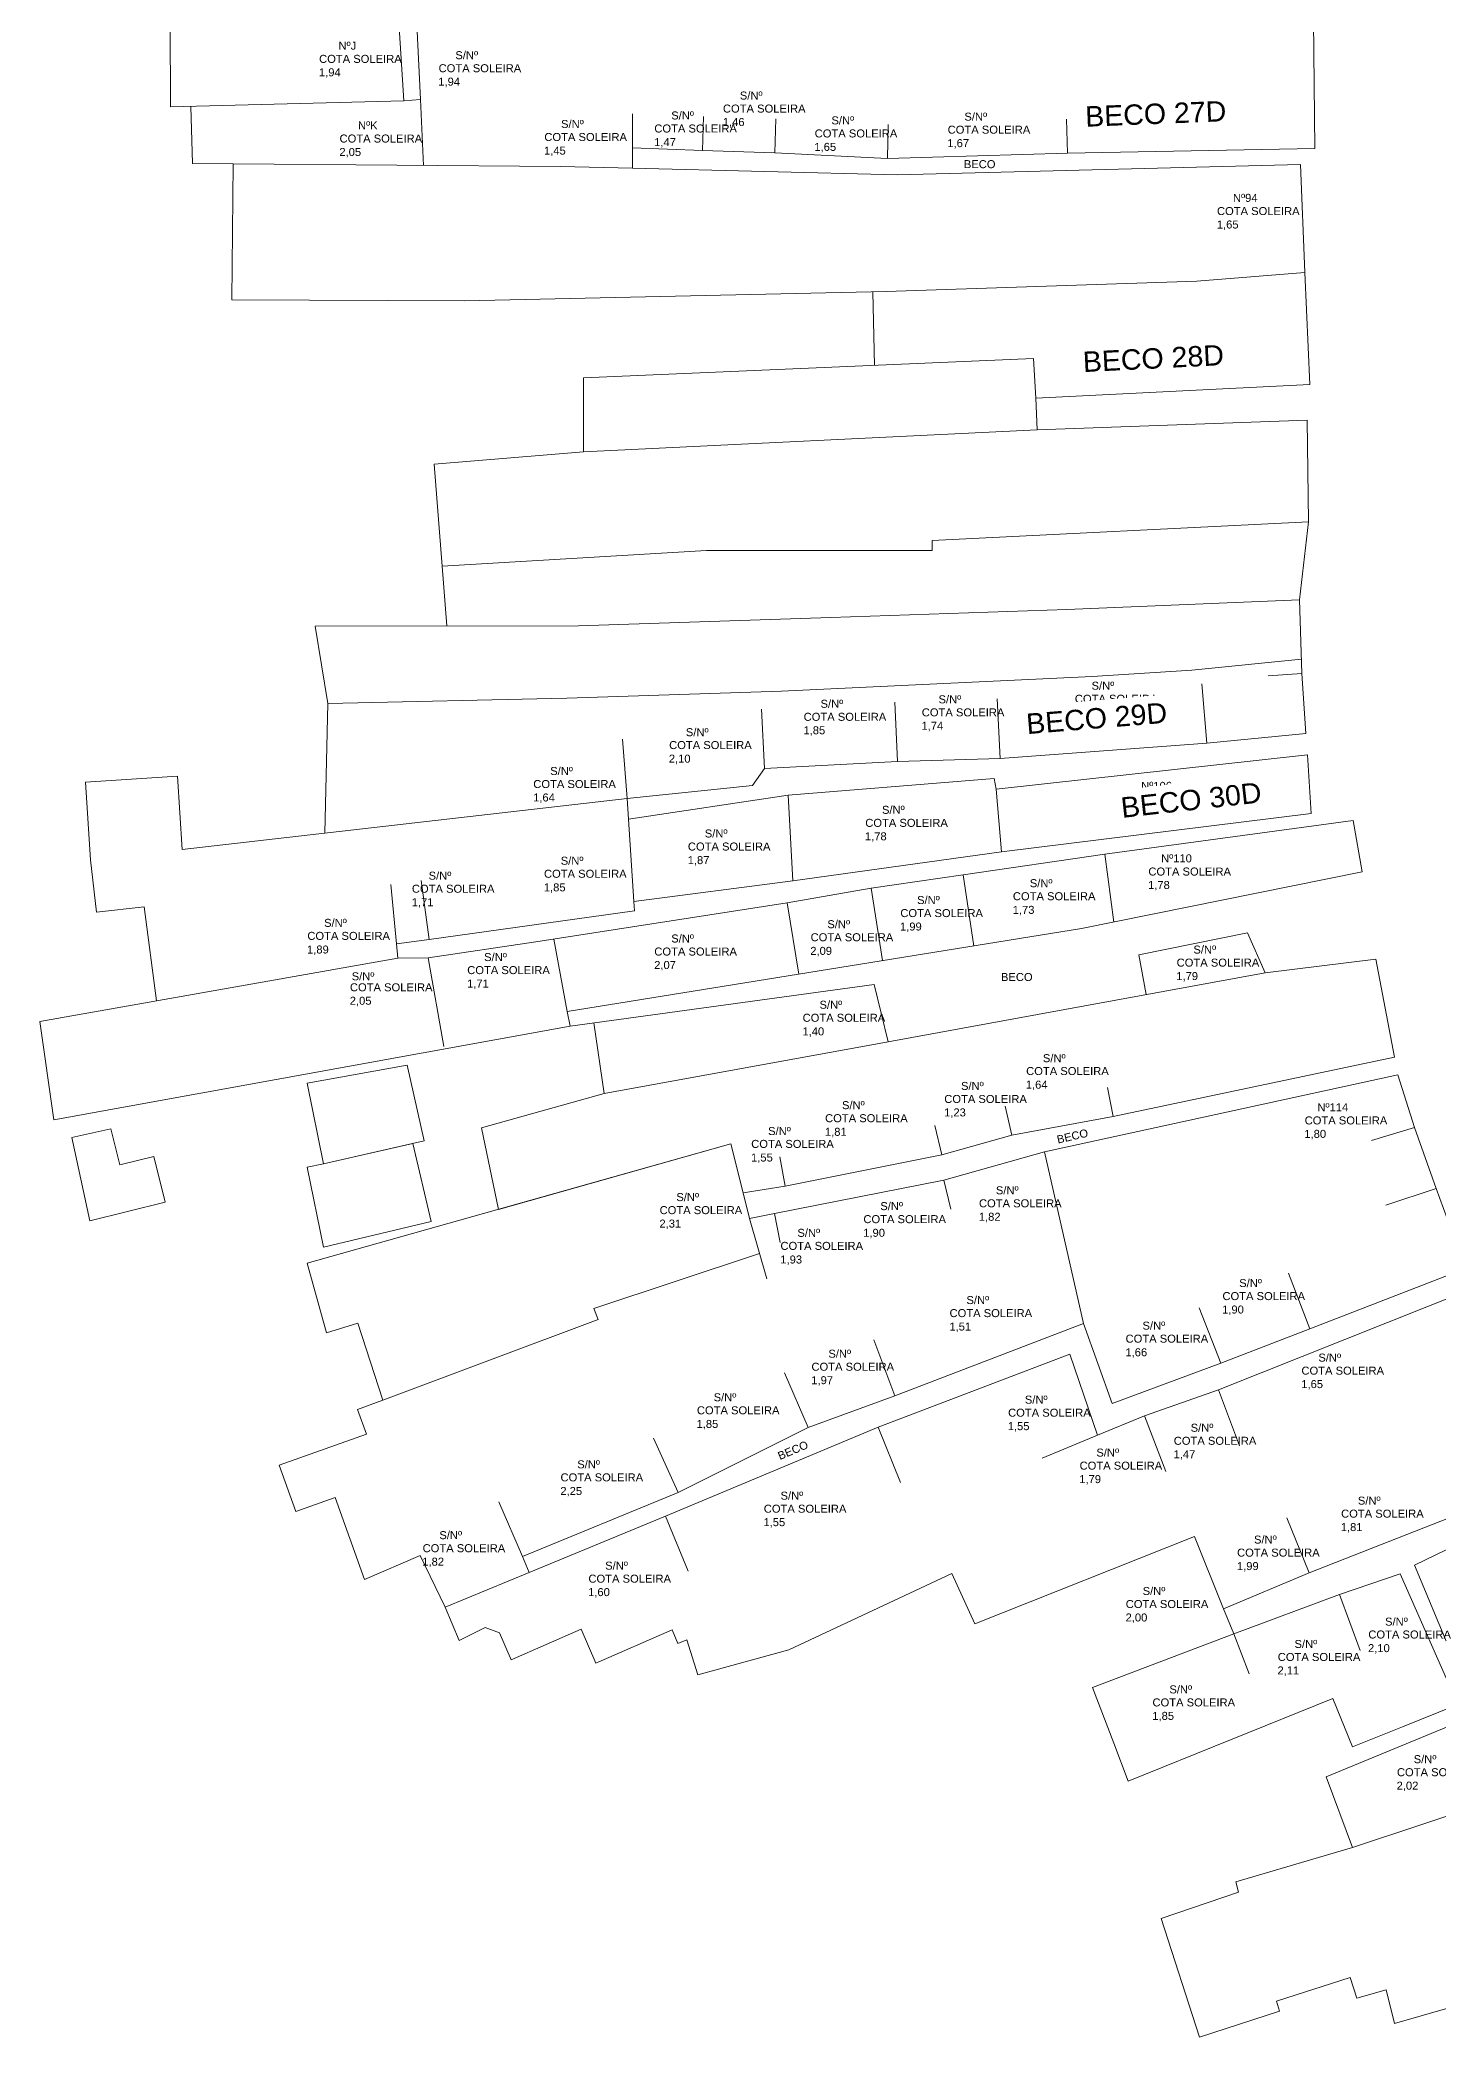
# Model space of a CAD drawing. Header units: metres. Extents: x 359101 to 360669, y 7352318 to 7353133.
# Drawn here: x 359197.6 to 359279.7, y 7352325.9 to 7352443.3 of the extents above; entities that cross this region are included whole.
import ezdxf
from ezdxf.enums import TextEntityAlignment as Align

# ---------------------------------------------------------------- set-up
doc = ezdxf.new("R2010")
doc.units = ezdxf.units.M
doc.header["$LTSCALE"] = 2.5
doc.set_wipeout_variables(frame=1)
doc.layers.add('AVT-LT-CAD-ETIQUETA NOME DE RUA', color=4, linetype='Continuous', lineweight=0)
doc.layers.add('AVT-LT-CAD-ETIQUETA NUMERO DE CASA', color=252, linetype='Continuous', lineweight=0, true_color=0x858585)
doc.layers.add('AVT-LT-URB-DIVISA TERRENO OU AL PREDIAL', color=251, linetype='Continuous', lineweight=13, true_color=0x5c5c5c)
doc.styles.add('ARIAL', font='arial.ttf')
doc.styles.add('CARIMBO', font='arial.ttf', dxfattribs={"height": 2})

msp = doc.modelspace()

# ---------------------------------------------------------------- linework, layer by layer
at = {"layer": 'AVT-LT-URB-DIVISA TERRENO OU AL PREDIAL', "flags": 128}
for points in [[(359218.68, 7352444.31), (359218.97, 7352439.7), (359219.96, 7352439.77), (359219.74, 7352444.17)], [(359272.41, 7352444.42), (359272.48, 7352436.89), (359257.96, 7352436.61), (359247.39, 7352436.3), (359240.77, 7352436.63), (359236.51, 7352436.77), (359232.4, 7352436.93), (359232.4, 7352435.73), (359247.95, 7352435.34), (359271.64, 7352435.95)], [(359219.96, 7352439.77), (359220.13, 7352435.9)], [(359232.4, 7352436.93), (359232.4, 7352438.93)], [(359236.51, 7352436.77), (359236.58, 7352438.77)], [(359240.77, 7352436.63), (359240.83, 7352438.63)], [(359257.96, 7352436.61), (359257.9, 7352438.61)], [(359247.39, 7352436.3), (359247.42, 7352438.3)], [(359232.4, 7352435.73), (359228.18, 7352435.83)], [(359254.01, 7352401.06), (359253.83, 7352404.56)], [(359266.15, 7352401.95), (359265.84, 7352405.44)], [(359240.17, 7352400.46), (359239.98, 7352403.95)], [(359247.97, 7352400.87), (359247.82, 7352404.37)], [(359232.09, 7352398.7), (359231.83, 7352402.19)], [(359271.95, 7352402.52), (359266.15, 7352401.95), (359254.01, 7352401.06), (359247.97, 7352400.87), (359240.17, 7352400.46), (359239.46, 7352399.46), (359232.09, 7352398.7), (359232.18, 7352397.5), (359241.56, 7352398.91), (359253.66, 7352399.89), (359253.76, 7352399.26), (359272.06, 7352401.27)], [(359241.56, 7352398.91), (359241.82, 7352393.87)], [(359253.76, 7352399.26), (359254.09, 7352395.58)], [(359272.28, 7352397.83), (359254.09, 7352395.58), (359241.82, 7352393.87), (359232.49, 7352392.66), (359232.53, 7352392.1), (359220.47, 7352390.42), (359218.55, 7352390.16), (359218.62, 7352389.33), (359220.41, 7352389.35), (359226.73, 7352390.28), (359241.49, 7352392.57), (359246.42, 7352393.43), (359251.84, 7352394.23), (359260.15, 7352395.44), (359274.73, 7352397.42), (359275.26, 7352394.4), (359258.78, 7352391.06), (359228.58, 7352386.19), (359228.74, 7352385.34), (359246.6, 7352387.77), (359247.42, 7352384.41), (359269.56, 7352388.47), (359276.06, 7352389.27)], [(359232.18, 7352397.5), (359232.49, 7352392.66)], [(359260.15, 7352395.44), (359260.69, 7352391.45)], [(359220.47, 7352390.42), (359219.99, 7352393.89)], [(359251.84, 7352394.23), (359252.45, 7352390.04)], [(359218.55, 7352390.16), (359218.22, 7352393.65)], [(359246.42, 7352393.43), (359247.1, 7352389.18)], [(359241.49, 7352392.57), (359242.18, 7352388.39)], [(359227.79, 7352390.45), (359228.58, 7352386.19)], [(359268.53, 7352390.82), (359262.15, 7352389.52)], [(359268.53, 7352390.82), (359269.56, 7352388.47)], [(359220.41, 7352389.35), (359221.32, 7352384.14)], [(359262.15, 7352389.52), (359262.58, 7352387.19)], [(359277.16, 7352383.52), (359260.64, 7352380.02), (359254.68, 7352378.92), (359250.57, 7352377.78), (359241.38, 7352375.93), (359238.91, 7352375.54), (359239.28, 7352374.04), (359240.74, 7352374.33), (359250.69, 7352376.29), (359256.6, 7352377.94), (359277.36, 7352382.47)], [(359260.64, 7352380.02), (359260.3, 7352381.73)], [(359254.68, 7352378.92), (359254.29, 7352380.63)], [(359250.57, 7352377.78), (359250.16, 7352379.49)], [(359238.19, 7352378.42), (359238.91, 7352375.54)], [(359241.38, 7352375.93), (359241.07, 7352377.66)], [(359258.9, 7352367.86), (359256.6, 7352377.94)], [(359250.69, 7352376.29), (359251.1, 7352374.59)], [(359239.28, 7352374.04), (359240.3, 7352370.49)], [(359240.74, 7352374.33), (359241.08, 7352372.62)], [(359281.33, 7352371.1), (359272.2, 7352367.56), (359266.97, 7352365.53), (359260.58, 7352363.16), (359258.9, 7352367.86), (359247.82, 7352363.62), (359242.73, 7352361.75), (359235.1, 7352357.93), (359225.94, 7352354.17), (359226.34, 7352353.24), (359234.35, 7352356.55), (359246.84, 7352361.78), (359258.09, 7352366.06), (359259.72, 7352361.3), (359262.49, 7352362.44), (359266.83, 7352363.96), (359281.66, 7352369.88)], [(359272.2, 7352367.56), (359270.93, 7352370.82)], [(359266.97, 7352365.53), (359265.7, 7352368.79)], [(359247.82, 7352363.62), (359246.59, 7352366.9)], [(359242.73, 7352361.75), (359241.34, 7352364.96)], [(359266.83, 7352363.96), (359268.06, 7352360.68)], [(359262.49, 7352362.44), (359263.73, 7352359.17)], [(359235.1, 7352357.93), (359233.65, 7352361.12)], [(359246.84, 7352361.78), (359248.14, 7352358.53)], [(359259.72, 7352361.3), (359256.48, 7352359.96)], [(359285.62, 7352358.5), (359272.16, 7352353.21), (359267.13, 7352351.11), (359267.73, 7352349.64), (359273.94, 7352351.94), (359277.5, 7352353.16), (359280.88, 7352345.49), (359282.96, 7352339.82), (359283.96, 7352340.19), (359278.35, 7352353.66), (359286.92, 7352357.82)], [(359225.94, 7352354.17), (359224.55, 7352357.39)], [(359234.35, 7352356.55), (359235.68, 7352353.31)], [(359272.16, 7352353.21), (359270.84, 7352356.45)], [(359273.94, 7352351.94), (359275.15, 7352348.65)], [(359267.73, 7352349.64), (359259.43, 7352346.48), (359260.68, 7352343.21)], [(359267.73, 7352349.64), (359268.63, 7352347.28)], [(359280.88, 7352345.49), (359277.64, 7352344.18)]]:
    msp.add_lwpolyline(points, dxfattribs=at)
at = {"layer": 'AVT-LT-URB-DIVISA TERRENO OU AL PREDIAL', "ltscale": 3, "flags": 128}
for points in [[(359218.97, 7352439.7), (359205.27, 7352439.33), (359205.25, 7352444.25)], [(359228.18, 7352435.83), (359208.95, 7352435.99), (359206.56, 7352436.01), (359206.47, 7352439.36)], [(359208.95, 7352435.99), (359208.88, 7352428), (359222.55, 7352427.95), (359247.3, 7352428.49), (359265.56, 7352429.09), (359271.9, 7352429.61)], [(359200.57, 7352395.1), (359200.28, 7352399.66), (359205.69, 7352400.01), (359205.95, 7352395.71)], [(359232.09, 7352398.7), (359205.95, 7352395.71)], [(359200.57, 7352395.1), (359200.92, 7352392.02), (359203.72, 7352392.34), (359204.44, 7352386.82)], [(359218.62, 7352389.33), (359197.6, 7352385.61), (359198.41, 7352379.82), (359228.74, 7352385.34)], [(359230.13, 7352385.53), (359230.75, 7352381.37), (359247.42, 7352384.41)], [(359213.29, 7352381.98), (359214.26, 7352377.25), (359220.18, 7352378.6), (359219.17, 7352383.04), (359213.29, 7352381.98)], [(359230.75, 7352381.37), (359223.53, 7352379.35), (359224.54, 7352374.57), (359238.19, 7352378.42)], [(359199.48, 7352378.79), (359200.54, 7352373.89), (359204.96, 7352375), (359204.29, 7352377.68), (359202.3, 7352377.18), (359201.77, 7352379.31), (359199.48, 7352378.79)], [(359214.26, 7352377.25), (359213.29, 7352377.05), (359214.26, 7352372.35), (359220.59, 7352373.85), (359219.5, 7352378.44), (359214.26, 7352377.25)], [(359238.19, 7352378.42), (359213.29, 7352371.4), (359214.44, 7352367.32), (359216.28, 7352367.88), (359217.75, 7352363.37), (359230.39, 7352368.1), (359230.13, 7352368.74), (359239.87, 7352371.97)], [(359217.75, 7352363.37), (359216.26, 7352362.81), (359216.78, 7352361.37), (359211.66, 7352359.54), (359212.63, 7352356.82), (359214.94, 7352357.65), (359216.66, 7352352.83), (359219.93, 7352354.23), (359221.41, 7352351.21)], [(359221.41, 7352351.21), (359222.22, 7352349.25), (359223.75, 7352350), (359224.6, 7352349.69), (359225.28, 7352348.11), (359229.39, 7352349.9), (359230.26, 7352347.91), (359234.73, 7352349.86), (359235.08, 7352349.06), (359235.6, 7352349.29), (359236.24, 7352347.22), (359241.6, 7352348.7), (359251.16, 7352353.17), (359252.51, 7352350.22), (359265.41, 7352355.36), (359267.13, 7352351.11)], [(359221.41, 7352351.21), (359226.34, 7352353.24)], [(359260.68, 7352343.21), (359261.53, 7352340.98), (359273.54, 7352345.83), (359274.69, 7352342.99), (359277.64, 7352344.18)], [(359281.22, 7352344.56), (359273.15, 7352341.24), (359274.69, 7352337.08), (359282.96, 7352339.82)], [(359274.69, 7352337.08), (359267.85, 7352335.06), (359268, 7352334.46), (359263.46, 7352332.92), (359265.71, 7352325.95), (359270.42, 7352327.46), (359270.23, 7352328.05), (359274.56, 7352329.45), (359274.95, 7352328.24), (359276.68, 7352328.72), (359277.16, 7352326.74), (359286.84, 7352329.52), (359283.96, 7352340.19)]]:
    msp.add_lwpolyline(points, dxfattribs=at)
at = {"layer": 'AVT-LT-URB-DIVISA TERRENO OU AL PREDIAL', "flags": 128}
for points, elevation in [([(359272.19, 7352423.03), (359271.9, 7352429.61), (359271.64, 7352435.95)], 1.69), ([(359271.59, 7352410.38), (359272.12, 7352414.95), (359272.03, 7352420.93)], 1.72), ([(359271.95, 7352402.52), (359271.73, 7352406.04), (359271.59, 7352410.38)], 1.72), ([(359271.73, 7352406.04), (359269.74, 7352405.91)], 1.72), ([(359272.28, 7352397.83), (359272.06, 7352401.27)], 1.84), ([(359277.16, 7352383.52), (359276.06, 7352389.27)], 1.78), ([(359281.33, 7352371.1), (359279.61, 7352375.8), (359278.35, 7352379.37), (359277.36, 7352382.47)], 1.71), ([(359278.35, 7352379.37), (359275.82, 7352378.61)], 1.71), ([(359279.61, 7352375.8), (359276.66, 7352374.81)], 1.71)]:
    msp.add_lwpolyline(points, dxfattribs=dict(at, elevation=elevation))
at = {"layer": 'AVT-LT-URB-DIVISA TERRENO OU AL PREDIAL', "ltscale": 3, "flags": 128}
for points, elevation in [([(359246.62, 7352424.15), (359246.53, 7352428.47)], 1.69), ([(359256.09, 7352422.23), (359255.97, 7352424.55), (359229.52, 7352423.42), (359229.53, 7352419.07), (359256.18, 7352420.37)], 1.69), ([(359272.19, 7352423.03), (359256.09, 7352422.23), (359256.18, 7352420.37), (359272.03, 7352420.93)], 1.69), ([(359229.53, 7352419.07), (359220.75, 7352418.34), (359221.22, 7352412.36)], 1.69), ([(359221.5, 7352408.84), (359221.22, 7352412.36), (359236.76, 7352413.28), (359250, 7352413.28), (359250, 7352413.87), (359272.12, 7352414.95)], 1.72), ([(359271.7, 7352406.89), (359265.27, 7352406.25), (359259.41, 7352405.88), (359241.16, 7352405.02), (359228.55, 7352404.6), (359214.51, 7352404.29), (359213.76, 7352408.82), (359229.23, 7352408.85), (359244.05, 7352409.34), (359257.92, 7352409.8), (359271.59, 7352410.38)], 1.72), ([(359214.51, 7352404.29), (359214.33, 7352396.67)], 1.72)]:
    msp.add_lwpolyline(points, dxfattribs=dict(at, elevation=elevation))

# ---------------------------------------------------------------- texts
at = {"layer": 'AVT-LT-CAD-ETIQUETA NUMERO DE CASA', "color": 8, "style": 'ARIAL'}
for s, p in [('NºJ', (359215.66, 7352442.93)), ('S/Nº', (359222.67, 7352442.38)), ('S/Nº', (359239.38, 7352440.01)), ('NºK', (359216.86, 7352438.25)), ('S/Nº', (359228.88, 7352438.34)), ('S/Nº', (359235.35, 7352438.84)), ('S/Nº', (359244.76, 7352438.55)), ('S/Nº', (359252.57, 7352438.77)), ('BECO', (359252.8, 7352435.97)), ('Nº94', (359268.4, 7352433.99)), ('S/Nº', (359260.04, 7352405.34)), ('S/Nº', (359244.12, 7352404.28)), ('S/Nº', (359251.05, 7352404.54)), ('S/Nº', (359236.21, 7352402.61)), ('S/Nº', (359228.24, 7352400.33)), ('Nº106', (359263.19, 7352399.45)), ('S/Nº', (359247.73, 7352398.05)), ('S/Nº', (359237.32, 7352396.66)), ('S/Nº', (359228.86, 7352395.06)), ('Nº110', (359264.36, 7352395.19)), ('S/Nº', (359221.1, 7352394.18)), ('S/Nº', (359256.41, 7352393.74)), ('S/Nº', (359249.79, 7352392.75)), ('S/Nº', (359214.96, 7352391.41)), ('S/Nº', (359244.52, 7352391.33)), ('S/Nº', (359235.35, 7352390.49)), ('S/Nº', (359224.36, 7352389.4)), ('S/Nº', (359266.02, 7352389.84)), ('S/Nº', (359216.58, 7352388.27)), ('BECO', (359254.98, 7352388.22)), ('S/Nº', (359244.06, 7352386.6)), ('S/Nº', (359257.18, 7352383.46)), ('S/Nº', (359245.38, 7352380.7)), ('S/Nº', (359252.37, 7352381.83)), ('Nº114', (359273.54, 7352380.57)), ('S/Nº', (359241.04, 7352379.18)), ('S/Nº', (359235.65, 7352375.3)), ('S/Nº', (359254.42, 7352375.7)), ('S/Nº', (359247.63, 7352374.77)), ('S/Nº', (359242.76, 7352373.2)), ('S/Nº', (359268.71, 7352370.25)), ('S/Nº', (359252.69, 7352369.25)), ('S/Nº', (359263.03, 7352367.75)), ('S/Nº', (359244.58, 7352366.1)), ('S/Nº', (359273.36, 7352365.87)), ('S/Nº', (359237.84, 7352363.54)), ('S/Nº', (359256.12, 7352363.4)), ('S/Nº', (359265.86, 7352361.75)), ('S/Nº', (359229.83, 7352359.6)), ('S/Nº', (359260.32, 7352360.29)), ('S/Nº', (359241.77, 7352357.76)), ('S/Nº', (359275.68, 7352357.47)), ('S/Nº', (359221.73, 7352355.44)), ('S/Nº', (359269.58, 7352355.18)), ('S/Nº', (359231.47, 7352353.65)), ('S/Nº', (359263.04, 7352352.16)), ('S/Nº', (359277.28, 7352350.36)), ('S/Nº', (359271.96, 7352349.05)), ('S/Nº', (359264.61, 7352346.38)), ('S/Nº', (359278.96, 7352342.28))]:
    msp.add_text(s, height=0.47, dxfattribs=at).set_placement(p, align=Align.MIDDLE)
for s, p in [('COTA SOLEIRA', (359214, 7352441.92, -992.87)), ('1,94', (359213.99, 7352441.13, -992.87)), ('COTA SOLEIRA', (359221.02, 7352441.37, -992.87)), ('1,94', (359221, 7352440.58, -992.87)), ('COTA SOLEIRA', (359237.72, 7352439, -992.87)), ('1,46', (359237.71, 7352438.21, -992.87)), ('COTA SOLEIRA', (359215.2, 7352437.24, -992.87)), ('COTA SOLEIRA', (359227.23, 7352437.33, -992.87)), ('COTA SOLEIRA', (359233.69, 7352437.83, -992.87)), ('1,47', (359233.68, 7352437.03, -992.87)), ('COTA SOLEIRA', (359243.11, 7352437.54, -992.87)), ('COTA SOLEIRA', (359250.92, 7352437.76, -992.87)), ('1,67', (359250.9, 7352436.97, -992.87)), ('2,05', (359215.19, 7352436.45, -992.87)), ('1,45', (359227.21, 7352436.53, -992.87)), ('1,65', (359243.09, 7352436.75, -992.87)), ('COTA SOLEIRA', (359266.74, 7352432.98, -992.87)), ('1,65', (359266.73, 7352432.19, -992.87)), ('COTA SOLEIRA', (359258.39, 7352404.33, -992.87)), ('COTA SOLEIRA', (359242.46, 7352403.27, -992.87)), ('COTA SOLEIRA', (359249.4, 7352403.53, -992.87)), ('1,72', (359258.38, 7352403.53, -992.87)), ('COTA SOLEIRA', (359234.56, 7352401.61, -992.87)), ('1,85', (359242.45, 7352402.48, -992.87)), ('1,74', (359249.38, 7352402.74, -992.87)), ('2,10', (359234.54, 7352400.81, -992.87)), ('COTA SOLEIRA', (359226.58, 7352399.32, -992.87)), ('1,64', (359226.57, 7352398.53, -992.87)), ('COTA SOLEIRA', (359261.53, 7352398.44, -992.87)), ('COTA SOLEIRA', (359246.08, 7352397.04, -992.87)), ('1,65', (359261.52, 7352397.64, -992.87)), ('1,78', (359246.06, 7352396.25, -992.87)), ('COTA SOLEIRA', (359235.66, 7352395.65, -992.87)), ('1,87', (359235.65, 7352394.85, -992.87)), ('COTA SOLEIRA', (359227.21, 7352394.05, -992.87)), ('COTA SOLEIRA', (359262.71, 7352394.18, -992.87)), ('1,78', (359262.69, 7352393.39, -992.87)), ('COTA SOLEIRA', (359219.45, 7352393.17, -992.87)), ('1,71', (359219.44, 7352392.38, -992.87)), ('1,85', (359227.2, 7352393.25, -992.87)), ('COTA SOLEIRA', (359254.75, 7352392.73, -992.87)), ('COTA SOLEIRA', (359248.14, 7352391.74, -992.87)), ('1,73', (359254.74, 7352391.93, -992.87)), ('COTA SOLEIRA', (359213.31, 7352390.4, -992.87)), ('COTA SOLEIRA', (359242.87, 7352390.32, -992.87)), ('1,99', (359248.12, 7352390.95, -992.87)), ('1,89', (359213.29, 7352389.6, -992.87)), ('2,07', (359233.68, 7352388.69, -992.87)), ('COTA SOLEIRA', (359233.69, 7352389.48, -992.87)), ('2,09', (359242.85, 7352389.52, -992.87)), ('COTA SOLEIRA', (359264.37, 7352388.83, -992.87)), ('COTA SOLEIRA', (359222.7, 7352388.39, -992.87)), ('1,71', (359222.69, 7352387.6, -992.87)), ('1,79', (359264.35, 7352388.04, -992.87)), ('2,05', (359215.8, 7352386.59, -992.87)), ('COTA SOLEIRA', (359215.81, 7352387.38, -992.87)), ('COTA SOLEIRA', (359242.4, 7352385.59, -992.87)), ('1,40', (359242.39, 7352384.79, -992.87)), ('COTA SOLEIRA', (359255.53, 7352382.46, -992.87)), ('1,64', (359255.51, 7352381.66, -992.87)), ('COTA SOLEIRA', (359250.72, 7352380.82, -992.87)), ('COTA SOLEIRA', (359243.72, 7352379.69, -992.87)), ('1,23', (359250.71, 7352380.03, -992.87)), ('COTA SOLEIRA', (359271.89, 7352379.56, -992.87)), ('COTA SOLEIRA', (359239.38, 7352378.18, -992.87)), ('1,81', (359243.71, 7352378.89, -992.87)), ('1,80', (359271.87, 7352378.77, -992.87)), ('1,55', (359239.37, 7352377.38, -992.87)), ('COTA SOLEIRA', (359252.76, 7352374.69, -992.87)), ('2,31', (359233.99, 7352373.5, -992.87)), ('COTA SOLEIRA', (359234, 7352374.29, -992.87)), ('COTA SOLEIRA', (359245.97, 7352373.76, -992.87)), ('1,82', (359252.75, 7352373.9, -992.87)), ('1,90', (359245.96, 7352372.96, -992.87)), ('COTA SOLEIRA', (359241.1, 7352372.19, -992.87)), ('1,93', (359241.09, 7352371.39, -992.87)), ('COTA SOLEIRA', (359267.06, 7352369.24, -992.87)), ('COTA SOLEIRA', (359251.03, 7352368.24, -992.87)), ('1,90', (359267.04, 7352368.45, -992.87)), ('1,51', (359251.02, 7352367.45, -992.87)), ('COTA SOLEIRA', (359261.37, 7352366.74, -992.87)), ('1,66', (359261.36, 7352365.94, -992.87)), ('COTA SOLEIRA', (359242.92, 7352365.09, -992.87)), ('1,97', (359242.91, 7352364.3, -992.87)), ('COTA SOLEIRA', (359271.7, 7352364.86, -992.87)), ('1,65', (359271.69, 7352364.07, -992.87)), ('COTA SOLEIRA', (359236.19, 7352362.53, -992.87)), ('1,85', (359236.17, 7352361.73, -992.87)), ('COTA SOLEIRA', (359254.47, 7352362.39, -992.87)), ('1,55', (359254.45, 7352361.6, -992.87)), ('COTA SOLEIRA', (359264.2, 7352360.74, -992.87)), ('1,47', (359264.19, 7352359.95, -992.87)), ('COTA SOLEIRA', (359228.18, 7352358.59, -992.87)), ('COTA SOLEIRA', (359258.67, 7352359.28, -992.87)), ('1,79', (359258.65, 7352358.49, -992.87)), ('2,25', (359228.17, 7352357.79, -992.87)), ('COTA SOLEIRA', (359240.12, 7352356.75, -992.87)), ('1,55', (359240.1, 7352355.96, -992.87)), ('COTA SOLEIRA', (359274.03, 7352356.46, -992.87)), ('1,81', (359274.01, 7352355.67, -992.87)), ('COTA SOLEIRA', (359220.08, 7352354.43, -992.87)), ('1,82', (359220.06, 7352353.64, -992.87)), ('COTA SOLEIRA', (359267.92, 7352354.17, -992.87)), ('COTA SOLEIRA', (359229.82, 7352352.64, -992.87)), ('1,99', (359267.91, 7352353.38, -992.87)), ('1,60', (359229.8, 7352351.85, -992.87)), ('COTA SOLEIRA', (359261.38, 7352351.15, -992.87)), ('2,00', (359261.37, 7352350.36, -992.87)), ('COTA SOLEIRA', (359275.63, 7352349.36, -992.87)), ('COTA SOLEIRA', (359270.31, 7352348.04, -992.87)), ('2,10', (359275.61, 7352348.56, -992.87)), ('2,11', (359270.29, 7352347.25, -992.87)), ('COTA SOLEIRA', (359262.95, 7352345.37, -992.87)), ('1,85', (359262.94, 7352344.58, -992.87)), ('COTA SOLEIRA', (359277.31, 7352341.27, -992.87)), ('2,02', (359277.29, 7352340.48, -992.87))]:
    msp.add_text(s, height=0.47, dxfattribs=at).set_placement(p)
for rotation, p in [(13, (359258.25, 7352378.87)), (23, (359241.83, 7352360.42))]:
    msp.add_text('BECO', height=0.47, rotation=rotation, dxfattribs=at).set_placement(p, align=Align.MIDDLE)

# ---------------------------------------------------------------- next in the draw order: wipeouts: each hides what was drawn before it
at = {"linetype": 'Continuous', "ltscale": 4}
for points in [[(359258.75, 7352437.71), (359267.66, 7352438.06), (359267.58, 7352440.15), (359258.66, 7352439.79)], [(359258.62, 7352423.29), (359267.53, 7352423.74), (359267.42, 7352425.82), (359258.51, 7352425.37)], [(359255.33, 7352402.03), (359264.22, 7352402.75), (359264.05, 7352404.83), (359255.16, 7352404.1)], [(359260.92, 7352397.09), (359269.78, 7352398.08), (359269.55, 7352400.15), (359260.69, 7352399.16)]]:
    msp.add_wipeout(points, dxfattribs=at).dxf.layer = 'AVT-LT-CAD-ETIQUETA NOME DE RUA'

# ---------------------------------------------------------------- next in the draw order: wipeouts: each hides what was drawn before it
for points in [[(359258.75, 7352437.71), (359267.66, 7352438.06), (359267.58, 7352440.15), (359258.66, 7352439.79)], [(359258.62, 7352423.29), (359267.53, 7352423.74), (359267.42, 7352425.82), (359258.51, 7352425.37)], [(359255.33, 7352402.03), (359264.22, 7352402.75), (359264.05, 7352404.83), (359255.16, 7352404.1)], [(359260.92, 7352397.09), (359269.78, 7352398.08), (359269.55, 7352400.15), (359260.69, 7352399.16)]]:
    msp.add_wipeout(points, dxfattribs=at).dxf.layer = 'AVT-LT-CAD-ETIQUETA NOME DE RUA'

# ---------------------------------------------------------------- next in the draw order: texts
at = {"layer": 'AVT-LT-CAD-ETIQUETA NOME DE RUA', "linetype": 'Continuous', "ltscale": 4, "style": 'CARIMBO'}
for s, rotation, p in [('BECO 27D', 2.2852, (359263.14, 7352438.93)), ('BECO 28D', 2.8853, (359263, 7352424.56)), ('BECO 29D', 4.6709, (359259.67, 7352403.42)), ('BECO 30D', 6.3629, (359265.22, 7352398.62))]:
    msp.add_text(s, height=1.2, rotation=rotation, dxfattribs=at).set_placement(p, align=Align.MIDDLE_CENTER)

doc.saveas('drawing.dxf')
